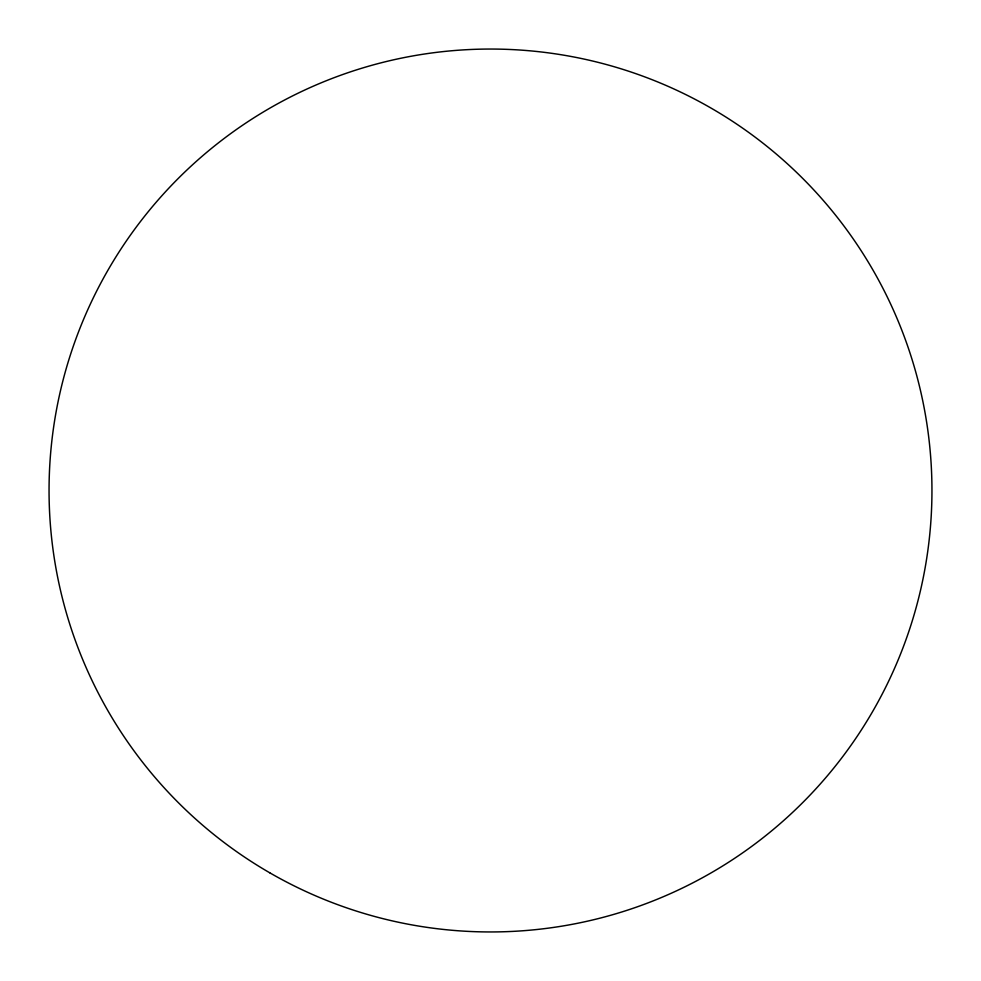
<?xml version="1.0" encoding="UTF-8"?>
<svg xmlns="http://www.w3.org/2000/svg" width="981" height="981" viewBox="0 0 981 981"><rect width="100%" height="100%" fill="white"/><g stroke="black" fill="none" stroke-linecap="round" stroke-linejoin="round"><path stroke-width="1.47" d="M269.775 872.808A441.45 441.45 0 0 0 931.95 490.5A441.45 441.45 0 0 0 269.775 108.192A441.45 441.45 0 0 0 269.775 872.808"/></g></svg>
